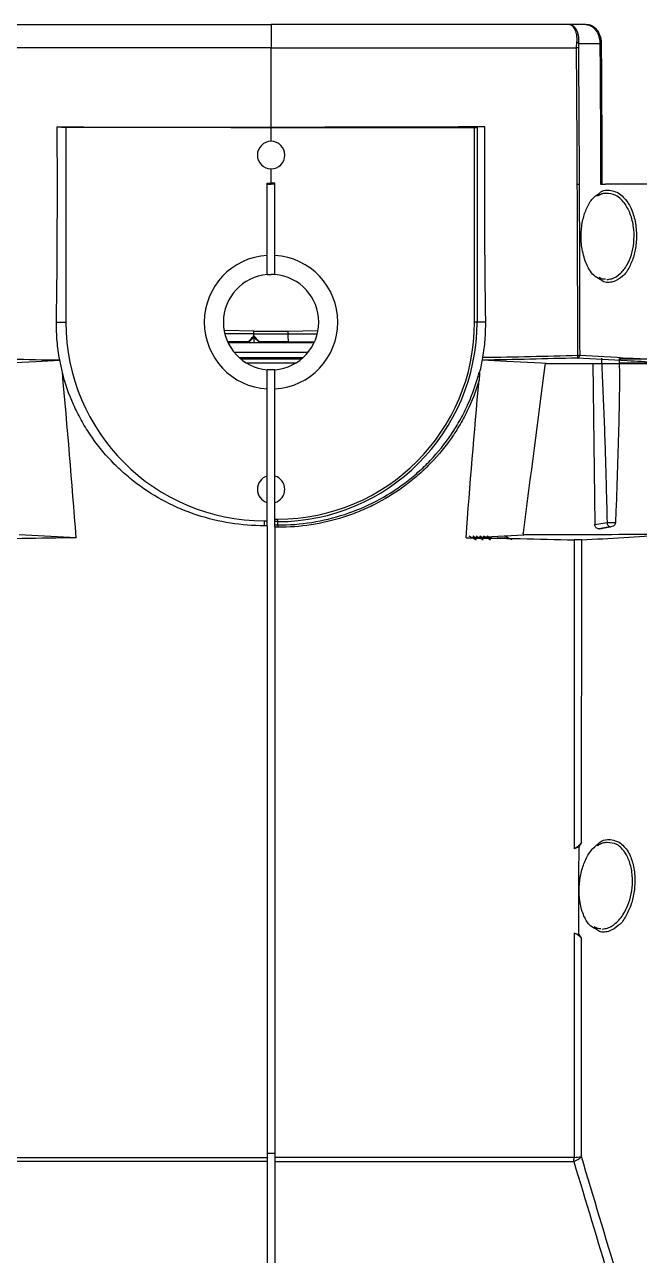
# Model space of a CAD drawing. Extents: x 9.3 to 87.2, y 0.6 to 68.8.
# Drawn here: x 36.88 to 40.1, y 7.14 to 13.59 of the extents above; entities that cross this region are included whole.
import ezdxf

# ---------------------------------------------------------------- set-up
doc = ezdxf.new("R2010")
doc.units = 0
doc.header["$MEASUREMENT"] = 0
doc.layers.add('OBJECT', color=7, linetype='CONTINUOUS')

msp = doc.modelspace()

# ---------------------------------------------------------------- linework, layer by layer
at = {"layer": 'OBJECT'}
for p, q in [((36.6113, 13.5872), (38.1725, 13.5872)), ((38.1725, 13.5872), (38.1725, 13.4649)), ((39.7338, 13.5872), (38.1725, 13.5872)), ((39.8224, 13.5872), (39.7338, 13.5872)), ((38.1725, 13.4649), (36.5655, 13.4649)), ((38.1725, 13.0493), (38.1725, 13.4649)), ((38.1725, 13.4649), (39.7731, 13.4649)), ((37.0517, 13.052), (37.0975, 13.0492)), ((38.1725, 13.0492), (37.0975, 13.0492)), ((37.0975, 13.0492), (37.0975, 12.0292)), ((38.1725, 13.0493), (38.1725, 13.0492)), ((38.1725, 12.9762), (38.1725, 13.0492)), ((38.1725, 13.0492), (39.2389, 13.0492)), ((39.2389, 12.0292), (39.2389, 13.0492)), ((39.2933, 13.052), (39.2519, 13.0495)), ((39.2519, 13.0495), (39.2519, 12.0292)), ((38.1725, 12.757), (38.1725, 12.8322)), ((38.1525, 12.7564), (38.1725, 12.757)), ((38.1525, 12.3787), (38.1525, 12.7564)), ((38.1725, 12.7544), (38.1525, 12.7537)), ((38.1525, 12.7512), (38.1725, 12.7512)), ((38.1725, 12.757), (38.1725, 12.7544)), ((38.1925, 12.7564), (38.1725, 12.757)), ((38.1725, 12.757), (38.1725, 12.7535)), ((38.1725, 12.7535), (38.1925, 12.7529)), ((38.1725, 12.7535), (38.1725, 12.7512)), ((38.1925, 12.3787), (38.1925, 12.7564)), ((39.7773, 12.7512), (39.7871, 12.7513)), ((39.8994, 12.7512), (39.9245, 12.7512)), ((39.928, 12.7033), (39.9234, 12.7043)), ((39.9344, 12.7512), (39.9245, 12.7512)), ((40.2546, 12.7512), (39.9344, 12.7512)), ((38.1525, 12.2784), (38.1525, 12.3787)), ((38.1925, 12.2784), (38.1925, 12.3787)), ((38.1525, 12.2792), (38.1725, 12.2792)), ((37.0479, 12.0292), (37.0975, 12.0292)), ((39.2519, 12.0292), (39.2389, 12.0292)), ((39.2971, 12.0292), (39.2519, 12.0292)), ((38.0825, 11.9813), (37.9294, 11.985)), ((38.0825, 11.9679), (37.9302, 11.9679)), ((38.0525, 11.9264), (37.9446, 11.9264)), ((37.9466, 11.9221), (38.3984, 11.9221)), ((38.0534, 11.9221), (38.0825, 11.9505)), ((38.0825, 11.9679), (38.0825, 11.9813)), ((38.0825, 11.9813), (38.2625, 11.9813)), ((38.0825, 11.9679), (38.0825, 11.9813)), ((38.0825, 11.9573), (38.0825, 11.9679)), ((38.0825, 11.9679), (38.2625, 11.9679)), ((38.0825, 11.9573), (38.0825, 11.9679)), ((38.0825, 11.9573), (38.0825, 11.9505)), ((38.0825, 11.9573), (38.1125, 11.9264)), ((38.0825, 11.9505), (38.0825, 11.9573)), ((38.0825, 11.9505), (38.0825, 11.9221)), ((38.0825, 11.9505), (38.1116, 11.9221)), ((38.263, 11.9264), (38.1125, 11.9264)), ((38.1125, 11.9264), (38.1125, 11.9221)), ((38.2625, 11.9813), (38.4159, 11.9858)), ((38.2625, 11.9679), (38.2625, 11.9813)), ((38.2626, 11.9573), (38.2625, 11.9679)), ((38.2625, 11.9679), (38.4149, 11.9679)), ((38.263, 11.9264), (38.2626, 11.9573)), ((38.263, 11.9264), (38.4004, 11.9264)), ((38.3662, 11.8712), (37.9789, 11.8712)), ((38.3385, 11.8423), (38.0065, 11.8423)), ((38.3295, 11.8347), (38.0156, 11.8347)), ((38.3021, 11.8154), (38.043, 11.8154)), ((39.281, 11.8306), (39.2799, 11.8311)), ((39.8578, 11.8154), (39.8694, 10.9696)), ((40.0005, 11.7289), (39.9989, 11.8446)), ((40.7858, 11.8347), (39.9993, 11.8347)), ((40.7729, 11.8154), (39.9996, 11.8154)), ((37.0786, 11.7668), (37.0787, 11.7668)), ((38.1525, 11.6798), (38.1525, 11.7801)), ((38.1725, 11.7792), (38.1525, 11.7792)), ((38.1925, 11.6798), (38.1925, 11.7801)), ((38.1525, 11.2234), (38.1525, 11.6798)), ((38.1925, 11.2234), (38.1925, 11.6798)), ((38.1525, 11.0851), (38.1525, 11.2234)), ((38.1925, 11.0851), (38.1925, 11.2234)), ((38.1525, 10.9892), (38.1525, 11.0851)), ((38.1925, 10.9979), (38.1925, 11.0851)), ((38.1375, 10.9632), (38.1375, 10.9892)), ((38.1375, 10.9892), (38.1525, 10.9892)), ((38.1525, 10.9632), (38.1525, 10.9892)), ((38.1925, 10.9979), (38.2075, 10.9979)), ((38.1925, 10.9849), (38.1925, 10.9979)), ((38.2075, 10.9849), (38.1925, 10.9849)), ((38.1925, 10.9673), (38.1925, 10.9849)), ((38.2075, 10.9849), (38.2075, 10.9979)), ((38.2075, 10.9673), (38.2075, 10.9849)), ((39.8694, 10.9696), (39.9335, 10.9811)), ((39.9476, 10.9577), (39.8893, 10.9473)), ((39.8928, 10.9473), (39.9482, 10.9577)), ((39.8961, 10.9476), (39.9537, 10.9585)), ((39.9335, 10.9811), (39.9336, 10.9796)), ((39.9482, 10.9577), (39.9476, 10.9577)), ((39.9789, 10.9803), (39.979, 10.982)), ((37.1511, 10.9006), (36.8525, 10.9162)), ((39.194, 10.9006), (39.4978, 10.9165)), ((39.2482, 10.888), (39.2103, 10.9081)), ((39.2432, 10.9006), (39.229, 10.9082)), ((39.2309, 10.8971), (39.2432, 10.9006)), ((39.42, 10.8971), (39.2309, 10.8971)), ((39.2371, 10.8989), (39.2432, 10.9006)), ((39.3189, 10.9006), (39.2432, 10.9006)), ((39.256, 10.8989), (39.2432, 10.9006)), ((39.286, 10.888), (39.2481, 10.9081)), ((39.2811, 10.9006), (39.2668, 10.9082)), ((39.2749, 10.8989), (39.2811, 10.9006)), ((39.2938, 10.8989), (39.2811, 10.9006)), ((39.3238, 10.888), (39.2859, 10.9081)), ((39.3254, 10.8971), (39.3045, 10.9083)), ((39.3127, 10.8989), (39.3189, 10.9006)), ((39.3316, 10.8989), (39.3189, 10.9006)), ((39.3505, 10.8989), (39.3567, 10.9006)), ((39.3694, 10.8989), (39.3567, 10.9006)), ((39.3883, 10.8989), (39.3945, 10.9006)), ((39.42, 10.8971), (39.3945, 10.9006)), ((39.4353, 10.889), (39.396, 10.9099)), ((39.8961, 10.9476), (39.8928, 10.9473)), ((39.9336, 9.3043), (39.927, 9.3056)), ((38.1525, 7.6788), (38.1925, 7.6783)), ((36.5849, 7.656), (38.1525, 7.656)), ((38.1525, 7.6349), (36.5864, 7.6349)), ((38.1525, 7.6349), (38.1525, 7.0162)), ((39.7601, 7.656), (38.1925, 7.656)), ((38.1925, 7.6349), (39.7586, 7.6349)), ((38.1925, 7.6349), (38.1925, 7.0162))]:
    msp.add_line(p, q, dxfattribs=at)
at = {"layer": 'OBJECT', "flags": 128}
for points in [[(39.7847, 13.489), (39.883, 13.4888), (39.8956, 13.4888)], [(36.7365, 11.8127), (36.7368, 11.8127), (36.7552, 11.8138), (36.7921, 11.8158), (36.9397, 11.8238), (37.0648, 11.8307)], [(39.6139, 11.8124), (39.6129, 11.8125), (39.6083, 11.8127), (39.5898, 11.8138), (39.5529, 11.8158), (39.4054, 11.8238), (39.281, 11.8306)], [(39.2664, 11.7668), (39.2663, 11.7668), (39.2628, 11.7677)], [(39.256, 10.8989), (39.2586, 10.8986), (39.2613, 10.8983), (39.2641, 10.8982), (39.2668, 10.8981), (39.2693, 10.8982), (39.2715, 10.8983), (39.2734, 10.8986), (39.2749, 10.8989)], [(39.3127, 10.8989), (39.3112, 10.8986), (39.3094, 10.8983), (39.3071, 10.8982), (39.3046, 10.8981), (39.3019, 10.8982), (39.2991, 10.8983), (39.2964, 10.8986), (39.2938, 10.8989)], [(39.3316, 10.8989), (39.3342, 10.8986), (39.3369, 10.8983), (39.3397, 10.8982), (39.3424, 10.8981), (39.3449, 10.8982), (39.3472, 10.8983), (39.3491, 10.8986), (39.3505, 10.8989)], [(39.3883, 10.8989), (39.3869, 10.8986), (39.385, 10.8983), (39.3828, 10.8982), (39.3802, 10.8981), (39.3775, 10.8982), (39.3748, 10.8983), (39.372, 10.8986), (39.3694, 10.8989)]]:
    msp.add_lwpolyline(points, dxfattribs=at)
at = {"layer": 'OBJECT'}
for centre, radius, start, end in [((39.7696, 13.4606), 0.0321, 61.93705, 80.69406), ((39.8979, 13.4483), 0.0406, 80.97376, 93.26938), ((39.7755, 13.0838), 0.3811, 88.86957, 90.34707), ((38.1725, 12.9042), 0.072, 90, 270), ((38.1725, 12.9042), 0.072, 270, 90), ((38.1725, 12.0292), 0.35, 93.27583, 266.72417), ((38.1725, 12.0292), 0.35, 273.27583, 86.72417), ((38.1725, 12.0292), 0.25, 94.58857, 265.41143), ((38.1725, 12.0292), 0.25, 85.41143, 90), ((38.1725, 12.0292), 0.25, 274.58857, 85.41143), ((38.1375, 12.0292), 1.04, 180, 270), ((38.2075, 12.0292), 1.0443, 270, 0), ((38.2075, 12.0292), 1.0313, 270, 0), ((38.1375, 12.0292), 1.091, 190.45714, 193.92174), ((38.2075, 12.0292), 1.091, 346.07826, 350.24689), ((39.7753, 11.8557), 0.0144, 278.59632, 1.97734), ((39.7573, 11.8522), 0.0229, 331.71312, 9.4217), ((39.7789, 12.1416), 0.2856, 270.18808, 272.16523), ((38.1725, 11.1542), 0.072, 106.12762, 253.87238), ((38.1725, 11.1542), 0.072, 286.12762, 73.87238), ((40.1139, 10.9509), 1.9064, 179.50819, 179.87515), ((39.7356, 7.7168), 0.085, 285.66739, 318.26378), ((39.5186, 7.663), 0.2417, 353.32537, 358.3442), ((39.7579, 7.8614), 0.2054, 270.61891, 281.56023)]:
    msp.add_arc(centre, radius, start, end, dxfattribs=at)
for centre, major_axis, ratio, start_param, end_param in [((39.2389, 13.0498), (0.015, 0), 0.034921, 4.712389, 5.759587), ((38.1725, -22.7545), (3.3449, 44.0055), 0.043321, 0.670917, 0.702481), ((38.1778, 10.6323), (3.6002, 0.1508), 0.076813, 1.07104, 1.072158)]:
    msp.add_ellipse(centre, major_axis=major_axis, ratio=ratio, start_param=start_param, end_param=end_param, dxfattribs=at)
for points, knots in [([(39.7748, 13.4923), (39.7756, 13.4991), (39.776, 13.5056), (39.7759, 13.5184), (39.7755, 13.5246), (39.7738, 13.5364), (39.7726, 13.5419), (39.7696, 13.5521), (39.7678, 13.5569), (39.7637, 13.5654), (39.7614, 13.5691), (39.7565, 13.5756), (39.7539, 13.5784), (39.7484, 13.5828), (39.7456, 13.5844), (39.7398, 13.5867), (39.7367, 13.5872), (39.7338, 13.5872)], [0, 0, 0, 0, 0.125, 0.125, 0.25, 0.25, 0.375, 0.375, 0.5, 0.5, 0.625, 0.625, 0.75, 0.75, 0.875, 0.875, 1, 1, 1, 1]), ([(39.7847, 13.489), (39.7856, 13.4958), (39.7859, 13.5025), (39.7856, 13.5156), (39.7849, 13.5221), (39.7828, 13.5342), (39.7813, 13.5399), (39.7776, 13.5505), (39.7753, 13.5555), (39.7703, 13.5643), (39.7675, 13.5682), (39.7615, 13.5751), (39.7583, 13.578), (39.7517, 13.5826), (39.7482, 13.5843), (39.7411, 13.5867), (39.7374, 13.5872), (39.7338, 13.5872)], [0, 0, 0, 0, 0.125, 0.125, 0.25, 0.25, 0.375, 0.375, 0.5, 0.5, 0.625, 0.625, 0.75, 0.75, 0.875, 0.875, 1, 1, 1, 1]), ([(39.8224, 13.5872), (39.8318, 13.5872), (39.8412, 13.5847), (39.8542, 13.5776), (39.8584, 13.5746), (39.8663, 13.5675), (39.87, 13.5635), (39.8768, 13.5545), (39.8799, 13.5495), (39.8853, 13.5389), (39.8876, 13.5331), (39.8915, 13.5211), (39.8929, 13.5149), (39.895, 13.5021), (39.8955, 13.4954), (39.8956, 13.4888)], [0, 0, 0, 0, 0.25, 0.25, 0.375, 0.375, 0.5, 0.5, 0.625, 0.625, 0.75, 0.75, 0.875, 0.875, 1, 1, 1, 1]), ([(39.904, 13.4884), (39.9041, 13.4903), (39.9045, 13.5038), (39.8988, 13.5296), (39.8837, 13.5586), (39.8603, 13.5782), (39.839, 13.5874), (39.8263, 13.5863), (39.8228, 13.586)], [0, 0, 0, 0, 0.039622, 0.273629, 0.530094, 0.731273, 0.926651, 1, 1, 1, 1]), ([(39.9074, 12.7512), (39.9072, 12.9361), (39.907, 13.1818), (39.9047, 13.4275), (39.9041, 13.4884)], [0, 0, 0, 0, 0.7521044, 1, 1, 1, 1]), ([(39.8971, 12.2534), (39.8856, 12.2593), (39.8566, 12.2742), (39.8214, 12.3347), (39.799, 12.4159), (39.7953, 12.4965), (39.8052, 12.5683), (39.8265, 12.6301), (39.8549, 12.678), (39.8781, 12.694), (39.8884, 12.7011)], [0, 0, 0, 0, 0.110921, 0.278178, 0.422402, 0.544804, 0.657356, 0.772097, 0.898028, 1, 1, 1, 1]), ([(39.8839, 12.6907), (39.8913, 12.6954), (39.9047, 12.704), (39.9181, 12.7046), (39.9242, 12.7048)], [0, 0, 0, 0, 0.549551, 1, 1, 1, 1]), ([(39.8884, 12.7011), (39.8925, 12.7047), (39.9056, 12.7164), (39.9413, 12.7251), (39.9717, 12.714), (39.9922, 12.7066)], [0, 0, 0, 0, 0.126033, 0.410489, 1, 1, 1, 1]), ([(39.9316, 12.2523), (39.9404, 12.2534), (39.9647, 12.2562), (39.9888, 12.2711), (40.0155, 12.2958), (40.038, 12.3244), (40.0622, 12.3805), (40.0753, 12.4453), (40.0755, 12.5179), (40.06, 12.5896), (40.0276, 12.6538), (39.9818, 12.6994), (39.9454, 12.7021), (39.928, 12.7033)], [0, 0, 0, 0, 0.063551, 0.174867, 0.177866, 0.2774, 0.366196, 0.450775, 0.539961, 0.640709, 0.741556, 0.875837, 1, 1, 1, 1]), ([(39.9922, 12.7066), (40.0097, 12.6921), (40.0405, 12.6667), (40.0726, 12.5961), (40.0882, 12.5204), (40.0879, 12.4432), (40.0749, 12.3738), (40.0504, 12.3157), (40.0285, 12.2797), (40.0144, 12.2707), (40.0136, 12.2702)], [0, 0, 0, 0, 0.1893816, 0.332452, 0.4761744, 0.6036941, 0.724371, 0.8504815, 0.9911222, 1, 1, 1, 1]), ([(39.9258, 12.2538), (39.9204, 12.2536), (39.9088, 12.2532), (39.8972, 12.2598), (39.891, 12.2633)], [0, 0, 0, 0, 0.469052, 1, 1, 1, 1]), ([(39.9442, 12.2372), (39.9349, 12.2371), (39.9187, 12.2368), (39.9036, 12.2484), (39.8971, 12.2534)], [0, 0, 0, 0, 0.5663886, 1, 1, 1, 1]), ([(40.0136, 12.2702), (39.9995, 12.2588), (39.9771, 12.2408), (39.953, 12.2382), (39.9442, 12.2372)], [0, 0, 0, 0, 0.62982, 1, 1, 1, 1]), ([(37.0647, 11.8312), (37.0587, 11.8639), (37.0543, 11.8968), (37.0487, 11.9628), (37.0475, 11.9959), (37.0479, 12.0292)], [0, 0, 0, 0, 0.5, 0.5, 1, 1, 1, 1]), ([(39.2828, 11.8452), (39.288, 11.8756), (39.2918, 11.9062), (39.2965, 11.9675), (39.2975, 11.9983), (39.2971, 12.0292)], [0, 0, 0, 0, 0.5, 0.5, 1, 1, 1, 1]), ([(38.0525, 11.9264), (38.0566, 11.9306), (38.0606, 11.9348), (38.0647, 11.9389), (38.0677, 11.942), (38.0706, 11.9451), (38.0736, 11.9481), (38.0766, 11.9512), (38.0796, 11.9542), (38.0825, 11.9573)], [0, 0, 0, 0, 0.000539226, 0.000539226, 0.000539226, 0.000934681, 0.000934681, 0.000934681, 0.001330138, 0.001330138, 0.001330138, 0.001330138]), ([(39.6072, 11.803), (39.6076, 11.8057), (39.6087, 11.8079), (39.6112, 11.8109), (39.6125, 11.8119), (39.6139, 11.8124)], [0, 0, 0, 0, 0.5, 0.5, 1, 1, 1, 1]), ([(39.6139, 11.8124), (39.7093, 11.8124), (39.8032, 11.8124), (39.9872, 11.8124), (40.0774, 11.8123), (40.253, 11.8123), (40.3386, 11.8123), (40.5052, 11.8122), (40.5864, 11.8122), (40.7431, 11.8122), (40.8188, 11.8122), (40.9643, 11.8122), (41.0339, 11.8122), (41.1668, 11.8122), (41.2301, 11.8123), (41.3203, 11.8123), (41.3495, 11.8123), (41.4062, 11.8124), (41.4337, 11.8124), (41.4604, 11.8124)], [0, 0, 0, 0, 0.125, 0.125, 0.25, 0.25, 0.375, 0.375, 0.5, 0.5, 0.625, 0.625, 0.75, 0.75, 0.875, 0.875, 0.9375, 0.9375, 1, 1, 1, 1]), ([(40.2462, 11.8146), (40.2266, 11.8158), (40.207, 11.8169), (40.1875, 11.8181), (40.1379, 11.821), (40.0883, 11.8239), (40.0387, 11.8267), (39.9516, 11.8317), (39.8645, 11.8366), (39.7775, 11.8414)], [0, 0, 0, 0, 0.00290767, 0.00290767, 0.00290767, 0.01027828, 0.01027828, 0.01027828, 0.02321912, 0.02321912, 0.02321912, 0.02321912]), ([(39.7897, 11.8562), (39.8768, 11.8513), (39.9639, 11.8465), (40.051, 11.8415), (40.1006, 11.8386), (40.1502, 11.8357), (40.1998, 11.8328), (40.2186, 11.8317), (40.2375, 11.8306), (40.2563, 11.8295)], [0, 0, 0, 0, 0.0129412, 0.0129412, 0.0129412, 0.0203121, 0.0203121, 0.0203121, 0.02311342, 0.02311342, 0.02311342, 0.02311342]), ([(39.9036, 11.8414), (39.9086, 11.7334), (39.9187, 11.5176), (39.9268, 11.2308), (39.9316, 11.0519), (39.9335, 10.9811)], [0, 0, 0, 0, 0.376518, 0.752861, 1, 1, 1, 1]), ([(38.1375, 10.9632), (38.0773, 10.963), (38.0178, 10.9677), (37.9003, 10.9863), (37.8424, 11.0003), (37.728, 11.0379), (37.673, 11.0612), (37.5677, 11.116), (37.5174, 11.1476), (37.4573, 11.1926), (37.4455, 11.2019), (37.4222, 11.2209), (37.4109, 11.2306), (37.3774, 11.2603), (37.356, 11.281), (37.2947, 11.3455), (37.2574, 11.3917), (37.2072, 11.4664), (37.1914, 11.4921), (37.1625, 11.5444), (37.1492, 11.5711), (37.1128, 11.6525), (37.0933, 11.7086), (37.0787, 11.7668)], [0, 0, 0, 0, 0.125, 0.125, 0.25, 0.25, 0.375, 0.375, 0.5, 0.5, 0.53125, 0.53125, 0.5625, 0.5625, 0.625, 0.625, 0.75, 0.75, 0.8125, 0.8125, 0.875, 0.875, 1, 1, 1, 1]), ([(38.2075, 10.9673), (38.2675, 10.9671), (38.3268, 10.9717), (38.4437, 10.9903), (38.5015, 11.0042), (38.6154, 11.0416), (38.6701, 11.0647), (38.775, 11.1192), (38.8252, 11.1506), (38.885, 11.1954), (38.8968, 11.2046), (38.92, 11.2235), (38.9313, 11.2332), (38.9646, 11.2628), (38.9859, 11.2833), (39.0471, 11.3475), (39.0843, 11.3935), (39.1343, 11.4678), (39.15, 11.4934), (39.179, 11.5455), (39.1922, 11.5721), (39.2286, 11.6533), (39.2481, 11.7094), (39.2628, 11.7677)], [0, 0, 0, 0, 0.125, 0.125, 0.25, 0.25, 0.375, 0.375, 0.5, 0.5, 0.53125, 0.53125, 0.5625, 0.5625, 0.625, 0.625, 0.75, 0.75, 0.8125, 0.8125, 0.875, 0.875, 1, 1, 1, 1]), ([(39.2628, 11.7677), (39.2633, 11.7676), (39.2635, 11.7668), (39.2639, 11.7652), (39.264, 11.7643), (39.2642, 11.7617), (39.2643, 11.7599), (39.2644, 11.7545), (39.2643, 11.7509), (39.2638, 11.74), (39.2632, 11.7327), (39.2626, 11.7254)], [0, 0, 0, 0, 0.0625, 0.0625, 0.125, 0.125, 0.25, 0.25, 0.5, 0.5, 1, 1, 1, 1]), ([(39.979, 10.982), (39.9802, 11.0121), (39.9843, 11.1174), (39.9906, 11.2979), (39.9973, 11.5168), (39.9994, 11.6604), (40.0003, 11.7288)], [0, 0, 0, 0, 0.121097, 0.422979, 0.724866, 1, 1, 1, 1]), ([(39.2626, 11.7254), (39.2459, 11.6689), (39.2247, 11.6144), (39.1863, 11.5357), (39.1723, 11.5099), (39.1422, 11.4595), (39.1261, 11.4348), (39.0751, 11.3636), (39.0375, 11.3194), (38.976, 11.2578), (38.9546, 11.238), (38.9101, 11.2001), (38.8869, 11.1818), (38.8157, 11.1305), (38.766, 11.1004), (38.6882, 11.0613), (38.6618, 11.0492), (38.6078, 11.0272), (38.5801, 11.0171), (38.4962, 10.9903), (38.4394, 10.977), (38.3245, 10.9593), (38.2664, 10.9549), (38.2075, 10.955)], [0, 0, 0, 0, 0.125, 0.125, 0.1875, 0.1875, 0.25, 0.25, 0.375, 0.375, 0.4375, 0.4375, 0.5, 0.5, 0.625, 0.625, 0.6875, 0.6875, 0.75, 0.75, 0.875, 0.875, 1, 1, 1, 1]), ([(38.1525, 10.9632), (38.1525, 10.8261), (38.1525, 10.6203), (38.1525, 10.3802), (38.1525, 10.2601), (38.1525, 10.2087), (38.1525, 10.1829), (38.1525, 10.1742), (38.1525, 10.1568), (38.1525, 9.8697), (38.1525, 9.5834), (38.1525, 8.7532), (38.1525, 8.203), (38.1525, 7.656)], [0, 0, 0, 0, 0.125, 0.1875, 0.21875, 0.234375, 0.234375, 0.242187, 0.242187, 0.25, 0.5, 0.5, 1, 1, 1, 1]), ([(39.8893, 10.9473), (39.887, 10.9475), (39.8825, 10.948), (39.8766, 10.952), (39.8721, 10.9578), (39.8698, 10.9641), (39.8695, 10.9681), (39.8694, 10.9696)], [0, 0, 0, 0, 0.217766, 0.435523, 0.653692, 0.873138, 1, 1, 1, 1]), ([(39.9336, 10.9796), (39.9415, 10.9798), (39.9576, 10.9802), (39.9717, 10.9803), (39.9789, 10.9803)], [0, 0, 0, 0, 0.488028, 1, 1, 1, 1]), ([(39.9476, 10.9577), (39.9475, 10.9577), (39.9466, 10.9578), (39.9443, 10.9586), (39.9407, 10.9615), (39.9373, 10.9664), (39.9347, 10.9725), (39.934, 10.9772), (39.9336, 10.9796)], [0, 0, 0, 0, 0.005288, 0.181468, 0.410794, 0.614407, 0.806988, 1, 1, 1, 1]), ([(39.9482, 10.9577), (39.9482, 10.9577), (39.9504, 10.9579), (39.9565, 10.9588), (39.9655, 10.9618), (39.9731, 10.9676), (39.9775, 10.9738), (39.9785, 10.9782), (39.9789, 10.9803)], [0, 0, 0, 0, 0.00456, 0.169623, 0.473655, 0.691286, 0.845258, 1, 1, 1, 1]), ([(38.1925, 10.9551), (38.1925, 10.8183), (38.1925, 10.613), (38.1925, 10.3735), (38.1925, 10.2537), (38.1925, 10.2024), (38.1925, 10.181), (38.1925, 10.1766), (38.1925, 10.1679), (38.1925, 10.1549), (38.1925, 9.8642), (38.1925, 9.5786), (38.1925, 8.7505), (38.1925, 8.2016), (38.1925, 7.656)], [0, 0, 0, 0, 0.125, 0.1875, 0.21875, 0.234375, 0.234375, 0.238281, 0.238281, 0.242188, 0.25, 0.5, 0.5, 1, 1, 1, 1]), ([(39.4978, 10.9165), (39.4966, 10.917), (39.4956, 10.918), (39.4943, 10.9203), (39.494, 10.9213), (39.4936, 10.9235), (39.4936, 10.9247), (39.4938, 10.926)], [0, 0, 0, 0, 0.5, 0.5, 0.75, 0.75, 1, 1, 1, 1]), ([(41.512, 10.9166), (41.4559, 10.9165), (41.3962, 10.9166), (41.3002, 10.9167), (41.2671, 10.9167), (41.1992, 10.9167), (41.1643, 10.9167), (41.0567, 10.9168), (40.9813, 10.9168), (40.8625, 10.9168), (40.822, 10.9168), (40.7394, 10.9168), (40.6973, 10.9168), (40.5688, 10.9168), (40.4799, 10.9167), (40.2958, 10.9167), (40.2014, 10.9166), (39.9115, 10.9166), (39.7092, 10.9165), (39.4978, 10.9165)], [0, 0, 0, 0, 0.125, 0.125, 0.1875, 0.1875, 0.25, 0.25, 0.375, 0.375, 0.4375, 0.4375, 0.5, 0.5, 0.625, 0.625, 0.75, 0.75, 1, 1, 1, 1]), ([(39.761, 10.8894), (39.761, 10.6193), (39.7608, 10.3495), (39.7606, 9.8103), (39.7604, 9.5409), (39.7604, 9.2719)], [0, 0, 0, 0, 0.5, 0.5, 1, 1, 1, 1]), ([(39.8005, 10.8895), (39.7984, 10.8893), (39.7959, 10.8893), (39.7903, 10.8891), (39.7871, 10.8891), (39.7769, 10.8891), (39.7692, 10.8892), (39.761, 10.8894)], [0, 0, 0, 0, 0.25, 0.25, 0.5, 0.5, 1, 1, 1, 1]), ([(39.7997, 9.3061), (39.7998, 9.5694), (39.8, 9.8331), (39.8003, 10.361), (39.8005, 10.6251), (39.8005, 10.8895)], [0, 0, 0, 0, 0.5, 0.5, 1, 1, 1, 1]), ([(39.7997, 9.3061), (39.7958, 9.2992), (39.7907, 9.2926), (39.7809, 9.2835), (39.7773, 9.2807), (39.7694, 9.2757), (39.7651, 9.2735), (39.7604, 9.2719)], [0, 0, 0, 0, 0.5, 0.5, 0.75, 0.75, 1, 1, 1, 1]), ([(39.8723, 8.8527), (39.8615, 8.8584), (39.8366, 8.8715), (39.807, 8.9245), (39.7877, 8.9959), (39.785, 9.0742), (39.7957, 9.147), (39.8177, 9.2122), (39.8487, 9.267), (39.8745, 9.288), (39.8872, 9.2984)], [0, 0, 0, 0, 0.108886, 0.24869, 0.389172, 0.512645, 0.627203, 0.744722, 0.874217, 1, 1, 1, 1]), ([(39.8835, 9.2882), (39.8909, 9.2932), (39.906, 9.3036), (39.9207, 9.3053), (39.9282, 9.3062)], [0, 0, 0, 0, 0.488484, 1, 1, 1, 1]), ([(39.8872, 9.2984), (39.8893, 9.3005), (39.9044, 9.3153), (39.9429, 9.3263), (39.9766, 9.3143), (39.9968, 9.3071)], [0, 0, 0, 0, 0.061779, 0.439198, 1, 1, 1, 1]), ([(39.907, 8.8517), (39.9165, 8.8529), (39.9426, 8.8562), (39.9849, 8.8828), (40.0232, 8.9316), (40.0494, 8.9905), (40.0645, 9.0516), (40.0683, 9.1226), (40.0572, 9.1922), (40.0293, 9.2554), (39.9867, 9.3008), (39.9509, 9.3032), (39.9336, 9.3043)], [0, 0, 0, 0, 0.06779, 0.186097, 0.304741, 0.379952, 0.464788, 0.551812, 0.648298, 0.744867, 0.877248, 1, 1, 1, 1]), ([(39.9968, 9.3071), (40.0134, 9.2926), (40.0423, 9.2676), (40.0698, 9.1981), (40.0809, 9.1247), (40.0771, 9.0492), (40.0612, 8.9795), (40.0337, 8.9194), (40.009, 8.881), (39.9931, 8.871), (39.9913, 8.8699)], [0, 0, 0, 0, 0.18707, 0.324379, 0.462236, 0.586712, 0.707707, 0.836721, 0.982166, 1, 1, 1, 1]), ([(39.7604, 8.8309), (39.765, 8.8295), (39.7692, 8.8277), (39.7771, 8.8236), (39.7807, 8.8212), (39.7904, 8.8138), (39.7956, 8.8084), (39.7996, 8.803)], [0, 0, 0, 0, 0.25, 0.25, 0.5, 0.5, 1, 1, 1, 1]), ([(39.9013, 8.8532), (39.8964, 8.8529), (39.8844, 8.8524), (39.873, 8.8589), (39.8663, 8.8628)], [0, 0, 0, 0, 0.410487, 1, 1, 1, 1]), ([(39.9196, 8.8358), (39.9105, 8.8357), (39.8938, 8.8354), (39.879, 8.8473), (39.8723, 8.8527)], [0, 0, 0, 0, 0.546179, 1, 1, 1, 1]), ([(39.9913, 8.8699), (39.977, 8.8585), (39.9536, 8.8397), (39.9291, 8.8369), (39.9196, 8.8358)], [0, 0, 0, 0, 0.609349, 1, 1, 1, 1])]:
    msp.add_open_spline(points, degree=3, knots=knots, dxfattribs=at)
for points in [[(39.7731, 13.4649), (39.7731, 13.4742), (39.7736, 13.4834), (39.7748, 13.4923)], [(39.7847, 13.489), (39.7835, 13.4811), (39.7829, 13.4731), (39.783, 13.4648)], [(39.8956, 13.4888), (39.8978, 13.243), (39.899, 12.9971), (39.8994, 12.7512)], [(39.7773, 12.7512), (39.7762, 12.9891), (39.7749, 13.227), (39.7731, 13.4649)], [(39.783, 13.4648), (39.7847, 13.227), (39.7861, 12.9891), (39.7871, 12.7513)], [(37.0479, 12.0292), (37.0524, 12.3708), (37.0537, 12.7117), (37.0517, 13.052)], [(37.0517, 13.052), (37.4235, 13.0502), (37.7971, 13.0493), (38.1725, 13.0493)], [(39.2933, 13.052), (38.9216, 13.0502), (38.548, 13.0493), (38.1725, 13.0493)], [(39.2971, 12.0292), (39.2926, 12.3708), (39.2914, 12.7117), (39.2933, 13.052)], [(39.7799, 11.856), (39.7794, 12.1543), (39.7786, 12.4528), (39.7773, 12.7512)], [(39.7871, 12.7513), (39.7884, 12.4529), (39.7893, 12.1545), (39.7897, 11.8562)], [(36.5587, 11.8425), (36.7264, 11.8376), (36.8951, 11.834), (37.0647, 11.8312)], [(39.7775, 11.8414), (39.6129, 11.8368), (39.4474, 11.8333), (39.281, 11.8306)], [(39.2827, 11.8444), (39.2828, 11.8447), (39.2828, 11.845), (39.2828, 11.8452)], [(39.2828, 11.8452), (39.4494, 11.8478), (39.6152, 11.8514), (39.7799, 11.856)], [(37.1511, 10.9006), (37.1293, 11.1898), (37.1051, 11.4785), (37.0787, 11.7668)], [(38.1925, 11.7801), (38.1859, 11.7795), (38.1792, 11.7792), (38.1725, 11.7792)], [(39.194, 10.9006), (39.2147, 11.176), (39.2376, 11.4509), (39.2626, 11.7254)], [(38.1525, 10.9632), (38.1475, 10.9632), (38.1425, 10.9632), (38.1375, 10.9632)], [(38.1925, 10.9673), (38.1975, 10.9673), (38.2025, 10.9673), (38.2075, 10.9673)], [(38.1925, 10.9551), (38.1925, 10.9601), (38.1925, 10.9648), (38.1925, 10.9673)], [(37.1511, 10.9006), (36.9608, 10.898), (36.7718, 10.8945), (36.5841, 10.8894)], [(38.2075, 10.955), (38.2025, 10.9551), (38.1975, 10.9551), (38.1925, 10.9551)], [(39.194, 10.9006), (39.3842, 10.898), (39.5732, 10.8945), (39.761, 10.8894)], [(39.8005, 10.8895), (39.947, 10.8976), (40.0936, 10.9059), (40.2401, 10.9146)], [(39.7862, 9.2805), (39.7776, 9.2777), (39.769, 9.2749), (39.7604, 9.2719)], [(39.7861, 8.8235), (39.7861, 8.9757), (39.7861, 9.1281), (39.7862, 9.2805)], [(39.7997, 9.3061), (39.795, 9.298), (39.7905, 9.2894), (39.7862, 9.2805)], [(39.7604, 8.8309), (39.7604, 8.4384), (39.7603, 8.0468), (39.7601, 7.656)], [(39.7604, 8.8309), (39.7689, 8.8284), (39.7775, 8.8259), (39.7861, 8.8235)], [(39.7861, 8.8235), (39.7904, 8.8162), (39.7949, 8.8093), (39.7996, 8.803)], [(39.7991, 7.6602), (39.7994, 8.0403), (39.7995, 8.4212), (39.7996, 8.803)], [(38.1525, 7.656), (38.1525, 7.6485), (38.1525, 7.6415), (38.1525, 7.6349)], [(38.1925, 7.656), (38.1925, 7.6485), (38.1925, 7.6415), (38.1925, 7.6349)], [(39.7586, 7.6349), (39.8212, 7.428), (39.8834, 7.2217), (39.9457, 7.0162)], [(39.9879, 7.0286), (39.9251, 7.2383), (39.8623, 7.4489), (39.7991, 7.6602)]]:
    msp.add_open_spline(points, degree=3, dxfattribs=at)

doc.saveas('drawing.dxf')
